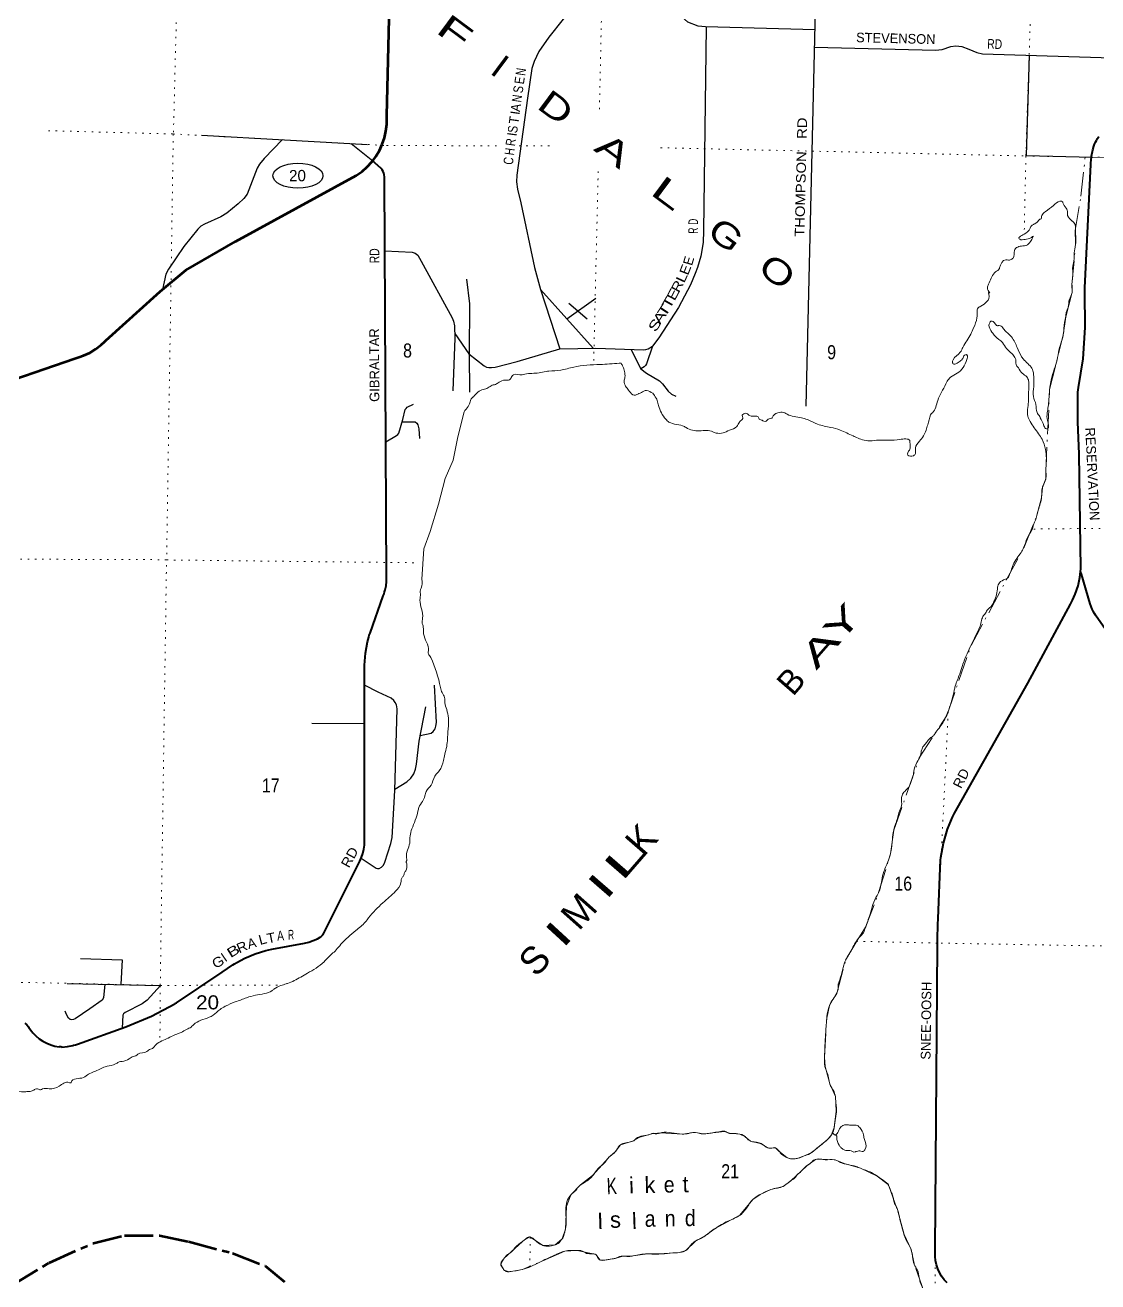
# Model space of a CAD drawing. Header units: feet. Extents: x -493433 to -244333, y 184684 to 373072.
# Drawn here: x -391363 to -377997, y 340089 to 355747 of the extents above; entities that cross this region are included whole.
import ezdxf
from ezdxf.enums import TextEntityAlignment as Align

# ---------------------------------------------------------------- set-up
doc = ezdxf.new("R2010")
doc.units = ezdxf.units.FT
doc.header["$LTSCALE"] = 60
for name, pattern in [('DOT_DASHED', [7.7, 5, -1.2, 0.3, -1.2]), ('DOTTED', [1.5, 0.3, -1.2]), ('LONG_DASH_SHORT_DASH', [9.9, 6, -1.2, 1.5, -1.2])]:
    doc.linetypes.add(name, pattern=pattern)
for name, color, linetype, lineweight in [('11', 7, 'LONG_DASH_SHORT_DASH', 60), ('17', 7, 'Continuous', 25), ('23', 7, 'Continuous', 70), ('26', 7, 'Continuous', 40), ('27', 7, 'Continuous', 13), ('29', 7, 'Continuous', 25), ('30', 7, 'Continuous', 13), ('39', 7, 'Continuous', 13), ('41', 7, 'Continuous', 13), ('44', 7, 'DOT_DASHED', 13), ('7', 7, 'DOTTED', 13)]:
    doc.layers.add(name, color=color, linetype=linetype, lineweight=lineweight)
doc.layers.add('42', color=7, linetype='Continuous')

msp = doc.modelspace()

# ---------------------------------------------------------------- linework, layer by layer
at = {"layer": '11'}
msp.add_lwpolyline([(-391518.18, 340051.89), (-391062.98, 340327.45), (-390511.72, 340572.89), (-390125.9, 340666.28), (-389690.51, 340664.76), (-389327.39, 340589.64), (-388778.07, 340445.39), (-388372.74, 340286.98), (-388129.99, 340088.07)], dxfattribs=at)
at = {"layer": '17'}
msp.add_ellipse((-387963.94, 353871.03), major_axis=(311.91, 0.65), ratio=0.500121, dxfattribs=at)
at = {"layer": '23'}
for points in [[(-387032.79, 354057.33), (-386992.34, 354111.93), (-386949.06, 354185.29), (-386913.7, 354262.77), (-386886.62, 354343.53), (-386868.13, 354426.67), (-386858.44, 354511.29), (-386857.88, 354571.45), (-386857.65, 354596.44), (-386857.05, 354621.45), (-386795.26, 357202.74)], [(-391881.87, 351203.94), (-390743.54, 351592.23), (-390720.01, 351600.26), (-390693.54, 351609.47), (-390637.15, 351629.1), (-390559.17, 351665.79), (-390485.45, 351710.43), (-390416.79, 351762.53), (-390406.56, 351771.69), (-390380.8, 351794.76), (-390356.56, 351816.79), (-389681.72, 352430.21), (-389360.7, 352694.68), (-388744.12, 353052.82), (-387237.54, 353875.27), (-387212.59, 353888.89), (-387187.54, 353907.33), (-387164.45, 353924.33), (-387100.62, 353980.73), (-387043.04, 354043.49), (-387032.79, 354057.33)]]:
    msp.add_lwpolyline(points, dxfattribs=at)
at = {"layer": '26'}
for p, q in [((-379955.63, 345344.34), (-379955.18, 345376.05)), ((-389498.04, 343555.8), (-389477.2, 343566.92))]:
    msp.add_line(p, q, dxfattribs=at)
for points in [[(-378211.58, 348940.31), (-378207.64, 348974.44), (-378207.43, 348977.94), (-378229.39, 350400.67), (-378247.15, 350804.97), (-378245.84, 351116.71), (-378245.73, 351141.72), (-378246.13, 351166.71), (-378246.22, 351172.33), (-378243.5, 351202.83), (-378237.61, 351232.88), (-378237.34, 351233.95), (-378180.46, 351590.16), (-378154.23, 351980.97), (-378159.62, 352424.5), (-378159.78, 352438.23), (-378158.08, 352474.5), (-378085.81, 354008.86), (-378084.63, 354033.88), (-378082.21, 354058.86), (-378076.9, 354113.58), (-378060.87, 354192.05), (-378045.8, 354240.11), (-378037.94, 354265.16), (-378025, 354290.11), (-378014.61, 354310.13), (-378001.12, 354335.01), (-377983.88, 354360.13)], [(-387651.34, 344416.44), (-387194.25, 345331.16), (-387171.87, 345378.56), (-387154.57, 345428.04), (-387142.53, 345479.06), (-387135.9, 345531.05), (-387134.73, 345583.46), (-387135.49, 345599.81), (-387134.96, 347773.86), (-387123.73, 347920.47), (-387097.24, 348065.1), (-387081.75, 348122.44), (-387075, 348147.41), (-387066.05, 348172.44), (-386900.55, 348635.48), (-386891.63, 348660.42), (-386883.93, 348685.48), (-386876.04, 348711.13), (-386865.84, 348763.12), (-386861.13, 348815.89), (-386861.31, 348857.36), (-386884.42, 353831.41), (-386884.54, 353856.42), (-386889.24, 353881.41), (-386895.12, 353901.72), (-386903.89, 353923.29), (-386914.88, 353943.83), (-386927.68, 353962.75), (-387005.77, 354033.02), (-387032.79, 354057.33)], [(-379954.4, 345376.68), (-379921.19, 345554.9), (-379869.53, 345728.69), (-379807.01, 345879.22), (-379796.1, 345904.22), (-379781.44, 345929.22), (-378870.66, 347550.3), (-378337.67, 348531.86), (-378324.13, 348556.81), (-378312.67, 348581.86), (-378278.7, 348656.1), (-378243.93, 348759.53), (-378220.15, 348866.04), (-378211.58, 348940.31)], [(-367418.94, 336947.23), (-368602.48, 339324.55), (-368659.46, 339432.51), (-368672.69, 339457.59), (-368688.96, 339482.51), (-368724.52, 339536.99), (-368831.17, 339674.65), (-368927.68, 339775.41), (-368958.22, 339807.29), (-368976.63, 339825.33), (-368986, 339834.51), (-376567.97, 346377.45), (-376592.69, 346398.77), (-376617.97, 346421.48), (-376643.63, 346444.94), (-376685.6, 346492.27), (-376768.89, 346593.89), (-378024.94, 348395.76), (-378039.35, 348416.43), (-378054.67, 348445.76), (-378067.8, 348470.88), (-378094.32, 348535.95), (-378202.15, 348907.8), (-378211.58, 348940.31)], [(-380024.82, 340444.04), (-380024.27, 340469.05), (-380024.09, 340494.04), (-379996.98, 344283.53), (-379996.8, 344308.53), (-379995.06, 344333.53), (-379989.08, 344564.85), (-379988.43, 344589.85), (-379986.07, 344614.85), (-379956.3, 345348.48)], [(-389479.22, 343566.65), (-388908.12, 343947.75), (-388775.07, 344038.63), (-388754.63, 344052.59), (-388725.07, 344068.79), (-388627.06, 344122.48), (-388497.67, 344176.64), (-388363.34, 344216.97), (-388290.94, 344232.53), (-387883.78, 344309.2), (-387827.72, 344321.73), (-387773.27, 344340.06), (-387721.04, 344363.97), (-387689.17, 344382.01)], [(-387689.15, 344381.99), (-387680.71, 344386.96), (-387672.83, 344392.78), (-387665.6, 344399.4), (-387659.11, 344406.73), (-387653.42, 344414.71), (-387650.85, 344418.98)], [(-390903.96, 343014.81), (-390836.96, 343020.84), (-390770.96, 343033.84), (-390760.28, 343037.05), (-390735.28, 343043.62), (-390710.28, 343052.01), (-390107.81, 343266.79), (-389788.92, 343398.09), (-389499.15, 343554.69)], [(-391367.65, 343311.83), (-391343.69, 343289.71), (-391322.18, 343265.2), (-391317.52, 343258.61), (-391308.56, 343245.63), (-391279.67, 343208.61), (-391265.97, 343191.05), (-391228.47, 343152.19), (-391187.13, 343117.46), (-391142.38, 343087.24), (-391094.71, 343061.87), (-391044.66, 343041.62), (-390992.76, 343026.71), (-390939.59, 343017.31), (-390938.59, 343017.19)], [(-390903.97, 343014.9), (-390918.8, 343015.13), (-390938.58, 343017.26)], [(-379876.41, 340076.26), (-379899.58, 340101.85), (-379912.35, 340115.95), (-379943.46, 340158.52), (-379969.95, 340204.12), (-379991.53, 340252.23), (-380007.96, 340302.34), (-380019.07, 340353.89), (-380024.72, 340406.31), (-380024.82, 340444.04)]]:
    msp.add_lwpolyline(points, dxfattribs=at)
at = {"layer": '29'}
for p, q in [((-381632.09, 350998.15), (-381514.89, 355934.7)), ((-389166.88, 354377.65), (-387095.98, 354260.65)), ((-387299.79, 354272.16), (-387032.79, 354057.33)), ((-384941.01, 352452.05), (-384287.35, 351723.58)), ((-384615.68, 352089.49), (-384252.92, 352345.05)), ((-384587.05, 352281.33), (-384360.59, 352086.08)), ((-383817.24, 351708.04), (-383689.92, 351464.37)), ((-387135.14, 347041.99), (-387792.71, 347046.34))]:
    msp.add_line(p, q, dxfattribs=at)
for points in [[(-384167.48, 356242.35), (-384318.54, 356159.47), (-384401.37, 356110.73), (-384459.85, 356052.23), (-384657.31, 355823.41), (-384839.05, 355596.02), (-384961.73, 355418.48), (-385020.15, 355294.31), (-385049.44, 355208.86), (-385103.18, 354838.04), (-385234.61, 353878), (-385239.48, 353795.12), (-385229.74, 353702.5), (-385187.66, 353532.28), (-385014.78, 352725.54), (-384941.01, 352452.05), (-384700.39, 351713.18)], [(-381520.71, 355689.43), (-382885.34, 355724.31), (-382978.54, 355735.35), (-383106.24, 355782.88), (-383261.08, 355922.49), (-383407.34, 356037.6), (-383632.09, 356158.73), (-383709.45, 356183.85), (-383782.54, 356203.35), (-384167.48, 356242.35)], [(-382879.16, 355724.15), (-382910.33, 353185.75), (-382914.43, 353037.72), (-382944.27, 352869.43), (-382985.86, 352727.5), (-383015.09, 352651.94), (-383073.57, 352513.01), (-383221.87, 352228.38), (-383468.95, 351849.65), (-383547.52, 351746.76)], [(-381525.86, 355472.52), (-380021.12, 355435.04), (-379935.56, 355445.28), (-379828.36, 355481.84), (-379767.9, 355488.31), (-379691.93, 355479.4), (-379603.15, 355448.92), (-379506.76, 355406.28), (-379434.74, 355389.38), (-377686.14, 355336.93), (-377655.14, 355345.34), (-377640.52, 355359.96), (-377586.92, 355426.28)], [(-378852.61, 355372.15), (-378890.35, 354122.95), (-378063.92, 354103.2)], [(-388156.09, 354320.54), (-388384.81, 354087.58), (-388441.82, 354015.98), (-388470.08, 353963.27), (-388598.01, 353641.49), (-388638.19, 353585.47), (-388708.84, 353519.65), (-388850.15, 353405.1), (-388926.03, 353360.74), (-389127.9, 353268.6), (-389174.42, 353241.11), (-389210.73, 353205.22), (-389386.9, 352988.22), (-389578.62, 352705.54), (-389609.11, 352645.14), (-389653.32, 352453.61)], [(-386880.26, 352935.79), (-386540.86, 352918.21), (-386505.14, 352905.41), (-386471.03, 352881.04), (-386427.86, 352807.54), (-386041.3, 352099.03), (-386025.18, 352059.61), (-386013, 351998.68), (-386009.63, 351845.36), (-386035.75, 351191.16)], [(-385820.17, 351172.86), (-385825.53, 351650.95), (-385820.17, 352273.43), (-385860.93, 352581.51)], [(-386010.54, 351905.63), (-385833.59, 351651.11), (-385645.11, 351501.44), (-385615.88, 351486.81), (-385584.46, 351481.53), (-385552.53, 351479.5), (-385506.24, 351484.37), (-385231.99, 351554.93), (-384700.39, 351713.18), (-384254.25, 351722.49), (-383655.28, 351702.68), (-383627.83, 351707.41), (-383601.03, 351715.93), (-383547.52, 351746.76)], [(-383547.52, 351746.76), (-383622.21, 351525.3), (-383632.7, 351506.31), (-383649.76, 351491.68), (-383689.92, 351464.37)], [(-383689.92, 351464.37), (-383621.46, 351411.57), (-383460.55, 351317.27), (-383420.74, 351277.19), (-383349.98, 351184.56), (-383308.67, 351150.44), (-383254.26, 351122.42)], [(-386869.2, 350556.27), (-386734.16, 350633.7), (-386719.54, 350648.33), (-386707.34, 350662.11), (-386655.76, 350833.81), (-386629.27, 350957.81), (-386617.21, 350972.51), (-386602.6, 350987.14), (-386525.11, 351026.05)], [(-386661.74, 350805.8), (-386504.98, 350802.73), (-386483.22, 350789.7), (-386471.03, 350767.76), (-386458.15, 350715.45), (-386448.22, 350596.76)], [(-387175.99, 345366.78), (-386988.32, 345243.1), (-386972.93, 345237.17), (-386953.44, 345239.6), (-386921.77, 345256.67), (-386897.4, 345281.04), (-386881.99, 345319.34), (-386804.82, 345551.6), (-386791.6, 345626.85), (-386756.64, 346212.6), (-386727.93, 347228.25), (-386734.17, 347277.32), (-386751.23, 347306.57), (-386770.72, 347333.38), (-386804.21, 347360.29), (-386964.26, 347435.74), (-387135.02, 347521.49)], [(-386441.2, 346894.5), (-386305.69, 346924.72), (-386278.59, 346945.82), (-386254.22, 346979.95), (-386244.48, 347011.64), (-386238.64, 347059.97), (-386262.41, 347524.37)], [(-386756.27, 346225.58), (-386605.38, 346318.07), (-386556.32, 346363.27), (-386519.78, 346416.89), (-386500.29, 346477.83), (-386486.31, 346538.66), (-386454.82, 346825.23), (-386370.26, 347255.36)], [(-390671.56, 344116.52), (-390153.41, 344099.82), (-390171.43, 343793.29)], [(-390368.2, 343797.43), (-390387.93, 343626.94), (-390404.34, 343597.72), (-390555.92, 343489.66), (-390740.55, 343366.16), (-390762.48, 343356.41), (-390782.45, 343351.52), (-390803.89, 343356.41), (-390820.95, 343373.47), (-390849.82, 343419.12), (-390865.18, 343461.6)], [(-390838, 343807.33), (-389678.65, 343782.91), (-389844, 343597.72), (-389907.03, 343551.21), (-390118.89, 343442.91), (-390138.79, 343427.1), (-390147.72, 343411.34), (-390154.11, 343250.29)]]:
    msp.add_lwpolyline(points, dxfattribs=at)
at = {"layer": '39'}
for p, q in [((-383542.46, 351163.36), (-383520.79, 351131.8)), ((-380083.6, 350892.89), (-380074.76, 350904.9)), ((-380170.65, 346764.04), (-380130.71, 346809.55)), ((-381234.72, 343726.88), (-381231.09, 343799.3))]:
    msp.add_line(p, q, dxfattribs=at)
msp.add_lwpolyline([(-386420.74, 348844.42), (-386393.89, 349223.53), (-386316.62, 349439.03), (-386210.88, 349780.15), (-386129.66, 350096.51), (-386030.04, 350325.57), (-385971.1, 350617.16), (-385893.1, 350928.39)], dxfattribs=at)
for points in [[(-379469.49, 352237.63), (-379455.99, 352246.03), (-379379.57, 352302.17), (-379356.48, 352396.33), (-379357.86, 352416.56), (-379351.82, 352416.37), (-379343.94, 352410.06), (-379363.17, 352440.95), (-379367.41, 352499.63), (-379352.1, 352537.51), (-379317.53, 352611.11), (-379271.23, 352672.23), (-379225.69, 352709.16), (-379221.22, 352723.14), (-379143.42, 352823.65), (-379109.27, 352818.54), (-379068.5, 352831.38), (-379051.94, 352845), (-379036.9, 352939.4), (-379021.98, 352965.17), (-378964.64, 352991.63), (-378895.7, 353001.57), (-378883.49, 353005.23), (-378864.96, 353016.75), (-378805.62, 353107.75), (-378801.28, 353117.71), (-378809.54, 353111.91), (-378866.93, 353083.43), (-378939.9, 353073.62), (-378970.02, 353078.61), (-378983.7, 353093.17), (-378975.19, 353107.03), (-378915.6, 353141.49), (-378840.56, 353217.87), (-378817.2, 353255.48), (-378800.82, 353263.04), (-378794.64, 353266.89), (-378751.48, 353291.77), (-378718.04, 353329.08), (-378703.74, 353334.68), (-378698.95, 353358.75), (-378694.42, 353374.76), (-378652.59, 353421.9), (-378549.21, 353501.41), (-378468.88, 353553.39), (-378436.8, 353546.33), (-378433.15, 353534.09), (-378390.84, 353466.15), (-378374.38, 353411.12), (-378373.49, 353374.75), (-378315.05, 353306.3), (-378309.19, 353300.05), (-378297.4, 353289.59), (-378277.2, 353159.76), (-378270.7, 353109.07), (-378290.92, 352911.88), (-378296.12, 352809.09), (-378310.97, 352720.73), (-378308.94, 352656.07), (-378319.18, 352521.14), (-378315.69, 352438.25), (-378342.69, 352348.26), (-378355.67, 352320.41), (-378361.44, 352264.06), (-378395.75, 352133.93), (-378396.18, 352119.81), (-378412.68, 352043.62), (-378427.5, 351890.67), (-378443.48, 351830.61), (-378481.95, 351696.56), (-378503.78, 351578.14), (-378539.66, 351462.19)], [(-380074.76, 350904.9), (-380058.2, 350918.5), (-379992.95, 351069.88), (-379891.69, 351276.63), (-379874.43, 351312.42), (-379832.61, 351359.56), (-379750.32, 351409.46), (-379675.49, 351479.77), (-379627.95, 351581.23), (-379621.03, 351609.28), (-379630.23, 351637.83), (-379638.18, 351642.12), (-379671.31, 351614.89), (-379680.06, 351592.97), (-379711.3, 351561.65), (-379766.88, 351527.06), (-379791.2, 351523.79), (-379804.93, 351536.33), (-379808.72, 351544.53), (-379801.62, 351578.62), (-379711.91, 351672.7), (-379677.77, 351732.18), (-379579.77, 351898.67), (-379545.14, 351974.3), (-379502.89, 352100.15), (-379500.37, 352181.62)], [(-379500.37, 352181.62), (-379500.76, 352198.43), (-379487.47, 352225.39), (-379469.49, 352237.63)], [(-378539.66, 351462.19), (-378580.2, 351326.19), (-378595.11, 351235.82), (-378605.97, 351080.72), (-378627.22, 350915.85), (-378626.12, 350820.94), (-378625.27, 350717.96), (-378637.43, 350716.32), (-378668.51, 350755.66), (-378713.84, 350856), (-378721.47, 350870.37), (-378754.19, 350921.87), (-378769.28, 351021.26), (-378800.51, 351121.16), (-378796.69, 351244.19), (-378797.94, 351399.66), (-378810.37, 351454.56), (-378913.68, 351572.87), (-378946.65, 351616.31), (-379001.63, 351731.09), (-379031.84, 351798.66), (-379074.27, 351862.57), (-379111.39, 351902.1), (-379154.57, 351941.81), (-379189.5, 351987.32), (-379237.45, 352002.97), (-379245.58, 352001.2), (-379269.34, 352016.08), (-379302.5, 352053.46), (-379328.52, 352060.34), (-379338.98, 352048.55), (-379354.28, 352010.69), (-379316.63, 351922.69), (-379277.87, 351871.01), (-379185.46, 351791.38), (-379135.28, 351717.13), (-379068.6, 351654.47), (-379031.78, 351604.85), (-379018.73, 351570.13), (-379010.64, 351505.28), (-379000.87, 351494.87), (-378952.65, 351422.7), (-378895.54, 351376.5), (-378874.04, 351353.61), (-378857.46, 351302.62), (-378858.5, 351203.74), (-378866.63, 351006.16), (-378875.56, 350913.57), (-378857.63, 350840.34), (-378840.49, 350807.5), (-378736.16, 350656.85), (-378691.9, 350586.82), (-378651.41, 350460.39), (-378638.64, 350350.98), (-378644.53, 350226.01), (-378645.04, 350209.87), (-378644.49, 350096.8), (-378681.52, 350009.15), (-378693.16, 349959.05), (-378700.57, 349850.27), (-378746.08, 349684.15), (-378760.11, 349622.02), (-378808.71, 349486.27), (-378813.38, 349466.24)], [(-385901.42, 350894.37), (-385893.1, 350928.39), (-385869.86, 350961.97), (-385825.4, 351029.21), (-385809.66, 351081.21), (-385780.37, 351114.6), (-385774.2, 351118.45), (-385759.53, 351136.16), (-385638.06, 351213.08), (-385611.59, 351220.33), (-385556.03, 351254.92), (-385503.04, 351271.42), (-385457.8, 351298.27), (-385384.34, 351324.22), (-385327.7, 351328.49), (-385298.15, 351369.96), (-385279.38, 351389.56), (-385170.37, 351390.17), (-385135.78, 351399.18), (-384959.72, 351413.83), (-384872.34, 351433.28), (-384837.93, 351436.24), (-384690.23, 351447.75), (-384527.54, 351487.04), (-384199.57, 351519.13), (-383960.94, 351533.83), (-383936.68, 351535.09)], [(-383936.68, 351535.09), (-383913.79, 351491.97), (-383895.43, 351432.85), (-383889.55, 351362.02), (-383899.24, 351309.84), (-383880.94, 351248.7), (-383844.07, 351201.11), (-383789.35, 351142.86), (-383759.23, 351137.88), (-383720.35, 351154.83), (-383714.24, 351156.66), (-383654.76, 351187.08), (-383620.17, 351196.09), (-383542.46, 351163.36), (-383538.15, 351162.21)], [(-383520.79, 351131.8), (-383486.86, 351068.75), (-383470.58, 351007.69), (-383380.98, 350837.32), (-383341.71, 350801.76), (-383147.67, 350745.19), (-383127.89, 350732.45), (-382959.57, 350692.84), (-382794.46, 350679.57), (-382778.58, 350671), (-382752.55, 350664.13), (-382667.75, 350665.5), (-382587.98, 350699.32), (-382495.74, 350744.88), (-382463.68, 350802.41), (-382430.42, 350833.66), (-382419.65, 350855.53), (-382430.88, 350884.14), (-382422.51, 350893.98), (-382369.58, 350908.46), (-382338.06, 350883.25), (-382247.51, 350874.33), (-382231.63, 350865.76), (-382208.43, 350832.73), (-382186.43, 350825.99), (-382180.45, 350823.78), (-382158.65, 350810.99), (-382130.29, 350814.13), (-382093.05, 350843.23), (-382060.54, 350850.29), (-382041.52, 350877.95), (-381963.46, 350921.93), (-381929.05, 350924.88), (-381869.32, 350898.78), (-381691.04, 350854.81), (-381615.03, 350832.24), (-381489.62, 350775.81), (-381325.4, 350734.3), (-381207.3, 350702.32), (-381046.08, 350628.61), (-381020.19, 350617.71), (-380948.46, 350587.19), (-380864.27, 350568.39), (-380753.06, 350574.98), (-380464.15, 350584.06), (-380389.23, 350591.8), (-380339.38, 350572.06), (-380337.98, 350551.83), (-380345.08, 350453.14), (-380366.3, 350419.49), (-380363.14, 350391.12), (-380294.77, 350382.92), (-380269.7, 350410.39), (-380268.76, 350440.64), (-380268.39, 350452.74), (-380269.6, 350479.02), (-380218.57, 350562.2), (-380137.64, 350698.94), (-380117.37, 350766.94), (-380083.6, 350892.89)], [(-378815.52, 349462.26), (-378879.45, 349353.25), (-378921.43, 349235.47), (-378953.5, 349177.93), (-379053.14, 349023.61), (-379068.62, 348979.69), (-379108.16, 348875.96), (-379116.66, 348862.1), (-379149.55, 348842.95), (-379223.58, 348798.86), (-379245.49, 348743.01), (-379258.38, 348652.58), (-379291.31, 348566.82), (-379317.13, 348515.14), (-379375.46, 348456.42), (-379405.19, 348408.91), (-379411.42, 348403.05), (-379441.34, 348349.49), (-379459.78, 348275.38), (-379520.54, 348138), (-379624.32, 347915.18), (-379685.4, 347767.72), (-379716.81, 347665.76), (-379774.04, 347512.13), (-379785.75, 347460.01), (-379853.79, 347217.89), (-379925.26, 347060.66), (-380028.55, 346918.57), (-380053.75, 346887.07), (-380086.76, 346863.88), (-380130.71, 346809.55)], [(-386608.15, 345303.33), (-386615.56, 345312.98), (-386608.7, 345339.01), (-386611.55, 345377.45), (-386571.73, 345555.86), (-386566.97, 345644.53), (-386544.06, 345732.62), (-386468.66, 345952.3), (-386457.08, 346000.38), (-386410.36, 346075.63), (-386384.04, 346143.44), (-386366.16, 346199.4), (-386305.26, 346276.2), (-386259.36, 346389.82), (-386242.48, 346413.51), (-386202.8, 346456.68), (-386150.43, 346584.23), (-386133.88, 346662.44), (-386110.72, 346758.6), (-386094.6, 346953.9), (-386088.95, 347006.21), (-386110.63, 347218.85), (-386134.24, 347304.38), (-386136.27, 347369.04), (-386166.67, 347430.55), (-386186.85, 347495.78), (-386308.59, 347867), (-386323.91, 347893.72), (-386337.47, 347912.32), (-386338.31, 347950.7), (-386398.36, 348162.53), (-386401.86, 348245.4), (-386406.97, 348275.84), (-386414.55, 348292.23), (-386410.47, 348358.72), (-386443.88, 348583.84), (-386437.42, 348662.36), (-386440.39, 348696.77), (-386427.18, 348732.7), (-386420.74, 348844.42)], [(-380170.65, 346764.04), (-380192.13, 346719.84), (-380206.36, 346651.66), (-380251.63, 346558.21), (-380291.35, 346448.43), (-380301.54, 346380.12), (-380314.64, 346348.23), (-380351.85, 346254.52), (-380404.01, 346199.64), (-380435.81, 346150.18), (-380441.14, 346043.36), (-380446.42, 346003.16), (-380465.69, 345967.42), (-380504.27, 345829.35), (-380510.82, 345813.41), (-380549.71, 345665.26), (-380557.58, 345606.96), (-380574.6, 345448.03), (-380606.14, 345342.04), (-380662.99, 345200.51), (-380690.62, 345090.34), (-380729.7, 344936.15), (-380748.84, 344904.45), (-380834.85, 344668.96), (-380896.86, 344491.26), (-380929.22, 344423.64), (-380947.99, 344404.05), (-381049.39, 344257.86), (-381085.92, 344186.34), (-381098.57, 344168.57), (-381152.16, 344067.3), (-381186.34, 343941.21), (-381231.09, 343799.3)], [(-390263.77, 342791.28), (-390226.85, 342810.3), (-390189.94, 342829.33), (-390155.47, 342834.31), (-390067.65, 342867.88), (-390016.31, 342896.55), (-389985.81, 342903.66), (-389958.92, 342925.03), (-389844.82, 342959.8), (-389826.18, 342975.36), (-389775.02, 342997.97), (-389745.8, 343029.35), (-389681.63, 343080.51), (-389599.84, 343115.61), (-389523.93, 343155.62), (-389419.73, 343196.75), (-389351.95, 343234.99), (-389337.59, 343242.62), (-389306.9, 343255.79), (-389263.31, 343294.79), (-389070.79, 343385.64), (-389021.59, 343410.33), (-388934.6, 343482.29), (-388868.77, 343522.61), (-388748, 343577.35), (-388670.51, 343603.18), (-388603.1, 343629.33), (-388381.52, 343680.91), (-388289.66, 343714.36), (-388264.77, 343735.78), (-388176.64, 343779.44), (-388109.36, 343801.55), (-388093.04, 343807.09), (-388009.18, 343842.81), (-387846.91, 343934.61), (-387638.71, 344075.42), (-387592.8, 344124.44), (-387488.81, 344224.13), (-387428.08, 344294.89), (-387243.15, 344466.72), (-387124.86, 344572.01), (-387082.85, 344625.19), (-386905.54, 344811.38), (-386747.69, 344955.8), (-386681.88, 345060.72), (-386661.43, 345134.77), (-386646.88, 345148.44), (-386637.63, 345186.51), (-386614.39, 345220.08), (-386606.08, 345299.25), (-386605.94, 345297.02)], [(-381234.72, 343726.88), (-381257.33, 343668.92), (-381310.17, 343591.85), (-381353.49, 343496.32), (-381375.82, 343361.78), (-381389.62, 343176.51), (-381402.64, 342886.24), (-381387.09, 342736.38), (-381368.3, 342691.38), (-381328.8, 342532.69), (-381294.2, 342477.1), (-381266.51, 342393.46), (-381259.42, 342296.35), (-381257.78, 342284.19), (-381272.45, 342070.68), (-381304.74, 341940.49), (-381396.83, 341834.38), (-381531.38, 341725.58), (-381601.49, 341677.32), (-381676.97, 341651.44), (-381719.94, 341632.6), (-381817.15, 341621.53), (-381881.11, 341641.71), (-381954.03, 341698.51), (-382000.86, 341750.45), (-382024.75, 341761.28), (-382061.22, 341756.38), (-382069.35, 341754.61), (-382091.59, 341753.3), (-382168.98, 341796.1), (-382218.64, 341821.88), (-382280.9, 341831.92), (-382318.96, 341841.19), (-382352.67, 341860.42), (-382391.88, 341897.98), (-382483.56, 341935.18), (-382568.26, 341937.85), (-382600.38, 341942.9), (-382630.14, 341959.98), (-382698.69, 341962.13), (-382783.87, 341948.66), (-382915.56, 341932.62), (-383009.88, 341949.72), (-383074.66, 341943.68), (-383092.98, 341938.2), (-383177.99, 341930.78), (-383308.73, 341944.99), (-383431.73, 341948.86), (-383512.94, 341933.24), (-383536.94, 341940.05), (-383569.58, 341928.96), (-383750.91, 341874.11), (-383769.67, 341854.51), (-383818.75, 341833.85), (-383959.56, 341783.78), (-383984.93, 341746.23), (-384024.93, 341692.98), (-384074.5, 341656.19), (-384128.98, 341591.3), (-384135.35, 341581.4), (-384205.9, 341519.02), (-384271.02, 341436.29), (-384374.95, 341338.63), (-384453.19, 341288.61), (-384503.51, 341227.61), (-384559.57, 341176.9), (-384593.27, 341131.53), (-384625.46, 340938.76), (-384629.17, 340753.17), (-384652.09, 340665.07), (-384671.54, 340623.29), (-384688.17, 340607.67), (-384692.45, 340599.74), (-384736.04, 340560.74), (-384780.95, 340543.98), (-384876.09, 340534.86), (-384922.16, 340546.4), (-385005.16, 340603.51), (-385070.39, 340647.95), (-385115.25, 340633.21), (-385140.13, 340611.79), (-385239.4, 340534.17), (-385322.86, 340445.95), (-385359.9, 340422.89), (-385389.18, 340389.5), (-385436.03, 340310.24), (-385434.52, 340294.04), (-385430.67, 340287.86), (-385390.01, 340232.08), (-385342.11, 340214.43), (-385323.91, 340215.87), (-385169.73, 340241.31), (-384957.05, 340331.51), (-384766.61, 340420.39)], [(-395232.08, 339210.82), (-395197.69, 339213.77), (-395145.29, 339276.73), (-395134.21, 339308.68), (-395129.89, 339383.23), (-395108.42, 339424.94), (-395061.83, 339496.15), (-395051.28, 339576.56), (-395034.44, 339664.85), (-395034.77, 339719.36), (-395037.94, 339747.71), (-395091.66, 339838.21), (-395106.79, 339870.98), (-395174.35, 339905.4), (-395186.01, 339919.89), (-395183.38, 339939.99), (-395207.04, 340023.5), (-395195.47, 340071.57), (-395183.52, 340131.76), (-395185.06, 340212.55), (-395179.54, 340260.81), (-395148.39, 340354.72), (-395099.5, 340500.53), (-395048.34, 340654.35), (-394985.79, 340850.21), (-394934.82, 340997.98), (-394909.22, 341108.2), (-394908.75, 341188.93), (-394893.09, 341238.9), (-394867.45, 341284.52), (-394872.33, 341323.02), (-394870.06, 341331.03), (-394849.49, 341409.1), (-394817.07, 341478.74), (-394780.62, 341548.24), (-394711.59, 341626.83), (-394581.36, 341792.3), (-394472.35, 341924.13), (-394323.48, 342105.16), (-394181.2, 342268.24), (-393993.15, 342429.14), (-393909.12, 342510.38), (-393829.04, 342643.03), (-393748.85, 342757.31), (-393745.28, 342775.69), (-393727.03, 342797.83), (-393719.85, 342827.24), (-393712.73, 342871.36), (-393690.72, 342875.15), (-393652.45, 342921.82), (-393619.51, 342942.99), (-393492.14, 343015.7), (-393414.58, 343043.55), (-393338.79, 343079.53), (-393208.88, 343103.71), (-393170.01, 343120.65), (-392981.95, 343197.52), (-392835.41, 343237.33), (-392745.49, 343208.27), (-392705.54, 343194.9), (-392643.03, 343192.95), (-392549.63, 343145.6), (-392535.64, 343141.13), (-392490.08, 343113.45), (-392390.29, 343011.42), (-392337.53, 342955.26), (-392262.52, 342900.42), (-392235.48, 342861.22), (-392193.86, 342771.1), (-392133.65, 342694.52), (-392106.6, 342655.33), (-392019.94, 342586), (-392008.27, 342571.49), (-391892.02, 342545.64), (-391778.14, 342507.75), (-391709.84, 342497.54), (-391697.74, 342497.16), (-391534.61, 342485.98), (-391500.64, 342474.83), (-391380.16, 342454.89), (-391329.5, 342461.38), (-391274.81, 342467.74), (-391237.84, 342488.79), (-391207.47, 342491.86), (-391171.42, 342482.66), (-391144.84, 342493.93), (-391062.04, 342495.37), (-390940, 342525.86), (-390809.47, 342570.21), (-390793.4, 342567.69), (-390791.19, 342573.67), (-390635.9, 342635.41), (-390572.03, 342677.82), (-390502.48, 342707.93), (-390365.39, 342768.22), (-390263.77, 342791.28)], [(-381302.53, 341946.48), (-381269, 341921.2), (-381256.72, 341926.87), (-381222.78, 341980.3), (-381180.77, 342033.48), (-381146.05, 342046.52), (-381089.65, 342042.73), (-380985.06, 342031.36), (-380963.5, 342010.5), (-380915.97, 341916.15), (-380909.15, 341875.56), (-380890.48, 341826.53), (-380897.14, 341741.96), (-380922.21, 341714.49), (-380976.52, 341720.24), (-381002.98, 341713), (-381013.12, 341711.29), (-381021.31, 341707.51), (-381087.35, 341725.74), (-381127.74, 341724.99), (-381167.7, 341738.36), (-381199.21, 341763.57), (-381220.57, 341790.49), (-381249.84, 341888.3), (-381251.36, 341904.5), (-381264.91, 341923.08)], [(-384766.61, 340420.39), (-384707.27, 340446.79), (-384566.96, 340480.73), (-384542.83, 340477.96), (-384484.23, 340480.15), (-384399.98, 340463.37), (-384382.21, 340450.7), (-384247.8, 340424.27), (-384234.19, 340407.7), (-384230.47, 340397.48), (-384215.15, 340370.77), (-384191.33, 340357.9), (-384086.04, 340368.73), (-384013.02, 340380.56), (-383937.49, 340408.46), (-383840.7, 340405.41), (-383786.01, 340411.77), (-383613.63, 340438.64), (-383535.06, 340434.16), (-383256.01, 340451.63), (-383164.84, 340462.89), (-383107.19, 340499.42), (-383036.08, 340579.95), (-382992.88, 340606.85), (-382984.69, 340610.63), (-382921.18, 340640.93), (-382813.78, 340720.31), (-382745.75, 340766.62), (-382585.61, 340854.43), (-382503.77, 340890.21), (-382385.6, 340991.46), (-382305.36, 341106.01), (-382243.25, 341156.54), (-382132.5, 341213.61), (-382052.81, 341245.42), (-382010.15, 341254.17), (-381932.91, 341271.93), (-381829.79, 341343.37), (-381765.73, 341391.82), (-381725.86, 341441.02), (-381707.34, 341452.56), (-381696.94, 341462.32), (-381632.32, 341528.92), (-381564.15, 341579.25), (-381539.15, 341604.71), (-381451.95, 341618.12), (-381395.69, 341610.29), (-381280.63, 341610.71), (-381204.95, 341578.05), (-381008.78, 341525.44), (-380954.97, 341503.57), (-380819.36, 341450.86), (-380720.35, 341389.2), (-380615.85, 341309.21), (-380604.32, 341290.68), (-380608.47, 341286.78)], [(-380602.78, 341287.24), (-380566.8, 341198.67), (-380546.37, 341141.51), (-380536.15, 341080.62), (-380507.58, 341025.22), (-380476.3, 340927.35), (-380415.11, 340687.24), (-380385.22, 340609.59), (-380324.38, 340488.58), (-380304.95, 340399.16), (-380285.51, 340309.73), (-380245.49, 340233.78), (-380222.08, 340142.21), (-380209.71, 340085.3), (-380162.92, 339966.76), (-380158.12, 339926.24), (-380156.67, 339908.02), (-380121.83, 339729.3), (-380078.08, 339643.14), (-380034.79, 339550.29), (-379977.75, 339363.45), (-379886.53, 339180.93), (-379854.86, 339095.16), (-379838.45, 338973.52), (-379835.79, 338929.04), (-379854.21, 338790.34), (-379876.31, 338532.66), (-379881.66, 338294.65), (-379876.02, 338186.76)]]:
    msp.add_spline(points, degree=3, dxfattribs=at)
at = {"layer": '44'}
for points in [[(-378154.5, 354103.07), (-373632, 354019.37), (-373533.44, 357054.26), (-371720.64, 355906.28)], [(-381515.17, 341614.61), (-381624.01, 341536.32), (-381821.33, 341349.56), (-381918.03, 341278.59), (-382071.02, 341240.06), (-382205.92, 341177.52), (-382294.5, 341116.88), (-382458.01, 340920.89), (-382764.72, 340754.2), (-382884.1, 340665.12), (-383010.94, 340597.14), (-383130.43, 340479.88), (-383208.62, 340455.88), (-383466.84, 340437.23), (-383608.5, 340439.03), (-383821.03, 340407.51), (-383917.06, 340409.48), (-383999.78, 340384.25), (-384124.64, 340363.41), (-384197.86, 340358.74), (-384253.1, 340427.64), (-384307.28, 340440.15), (-384484.28, 340480.15), (-384636.9, 340470.39), (-385164.5, 340243.11), (-385331.99, 340214.96), (-385394.18, 340236.43), (-385435.99, 340310.35), (-385392.59, 340384.97), (-385141.37, 340610.8), (-385076.72, 340650.48), (-385016.9, 340611.56), (-384912.74, 340541.42), (-384757.85, 340550.64), (-384670.44, 340625.03), (-384629.97, 340747.38), (-384617.87, 341028.62), (-384565.14, 341171.24), (-384442.07, 341297.55), (-384293.79, 341412.41), (-384083, 341647.19), (-384011.34, 341710.1), (-383943.57, 341794.64), (-383795.94, 341843.01), (-383702.8, 341889.63), (-383555.91, 341933.59), (-383449.5, 341947.18), (-383168.68, 341930.46), (-383038.23, 341948.82), (-382985.72, 341946.34), (-382938.13, 341933.87), (-382901.8, 341933.89), (-382650.96, 341963.07), (-382585.6, 341940.02), (-382458.01, 341929.88), (-382395.29, 341900.24), (-382323.92, 341843.01), (-382203.35, 341814.74), (-382097.32, 341755.96), (-382015.42, 341759.58), (-381970.54, 341716.59), (-381873.83, 341637.67), (-381826.5, 341622.61), (-381782.86, 341620.65), (-381711.73, 341635.92), (-381562.71, 341701.82), (-381369.34, 341858.89), (-381321.33, 341913.07), (-381281.41, 342010.21), (-381256.99, 342214.22), (-381267.38, 342399.43), (-381337.16, 342558.06), (-381394.35, 342770.24), (-381402.65, 342885.76), (-381374.66, 343374.6), (-381341.55, 343530.91), (-381246.66, 343696.27), (-381141.07, 344095.08), (-380994.93, 344340.72), (-380891.51, 344506.4), (-380728.18, 344942.07), (-380580.32, 345420.08), (-380539.57, 345716), (-380222.85, 346616.32), (-379879.78, 347146.88), (-379575.78, 348019.7), (-378917.04, 349244.72), (-378755.35, 349641.97), (-378699.18, 349857.18), (-378687.9, 349985.11), (-378645.68, 350088.08), (-378645.21, 350189.77), (-378597.63, 351206.54), (-378429.05, 351884.34), (-378397.39, 352112.63), (-378317.93, 352423.76), (-378319.32, 352513.43), (-378274.53, 353029.56), (-378280.62, 353190.29), (-378207.94, 353617.52), (-378154.5, 354103.07)], [(-380164.02, 339972.41), (-380287.37, 340318.3), (-380324.72, 340490.1), (-380412.33, 340678.46), (-380500.54, 341004.79), (-380608.61, 341301.72), (-380745.63, 341406.72), (-380955.15, 341503.64), (-381156.07, 341565.03), (-381272.14, 341608.53), (-381462.18, 341618.84), (-381515.17, 341614.61)]]:
    msp.add_lwpolyline(points, dxfattribs=at)
at = {"layer": '7'}
for p, q in [((-384207.04, 354699.27), (-384102.9, 359596.42)), ((-378807.55, 356747.45), (-378894.67, 354118.47)), ((-389464.55, 356411.02), (-389515.66, 354392.79)), ((-391073.29, 354431.99), (-389504.45, 354390.6)), ((-389516.78, 354391.66), (-389600.52, 349086.59)), ((-389516.78, 354391.66), (-386861.96, 354246.7)), ((-386858.61, 354247.84), (-385439.64, 354243.33)), ((-385208.51, 354242.59), (-384828.09, 354241.38)), ((-383444.93, 354219.81), (-378893.55, 354117.36)), ((-378893.55, 354117.36), (-378914.55, 353142.42)), ((-378895.79, 354117.34), (-373632, 354019.37)), ((-384222.96, 353924.6), (-384279.18, 351513.18)), ((-377518.69, 349481.86), (-378812.91, 349468.43)), ((-389602.76, 349086.58), (-392177.32, 349095.96)), ((-389679.77, 343782.91), (-389601.62, 349083.23)), ((-389599.38, 349083.24), (-386456.75, 349048.21)), ((-380000.36, 344297.92), (-379862.11, 347192.97)), ((-379998.18, 344310.25), (-381001.1, 344331.9)), ((-380027.1, 339530.97), (-379998.17, 344308.01)), ((-374712.44, 344215.81), (-380000.42, 344310.24)), ((-395010.43, 343898.88), (-389678.65, 343782.91)), ((-389678.63, 343779.56), (-389683.93, 343079.15)), ((-389677.53, 343781.8), (-388151.63, 343787.65)), ((-385070.26, 340647.86), (-385074.02, 340278.51))]:
    msp.add_line(p, q, dxfattribs=at)

# ---------------------------------------------------------------- texts
at = {"layer": '17'}
msp.add_text('20', height=141.2, rotation=0.305, dxfattribs=at).set_placement((-388074.17, 353800.88))
at = {"layer": '27'}
for s, rotation, width, p in [('RD', 90.266, 0.8, (-386950.45, 352779.79)), ('RD', 62.812, 1.05, (-379702.24, 346226.38)), ('RD', 61.304, 1.1, (-387328.24, 345236.97)), ('L', 14.773, 1.1, (-388436.38, 344285.66)), ('T', 11.203, 1.05, (-388338.04, 344305.83)), ('A', 4.327, 0.8, (-388220.32, 344338.74)), ('R', 1.668, 0.65, (-388086.33, 344353.1)), ('B', 32.064, 1.4, (-388802.63, 344120.53)), ('R', 23.387, 1.1, (-388696.67, 344180.79)), ('G', 28.973, 1.15, (-388993.69, 343987.08))]:
    msp.add_text(s, height=121, rotation=rotation, dxfattribs=dict(at, width=width)).set_placement(p)
for s, rotation, p in [('GIBRALTAR', 90.266, (-386949.72, 351053.39)), ('RESERVATION', 272.911, (-378154.81, 350731.01)), ('A', 14.268, (-388577.89, 344236.35)), ('I', 34.335, (-388870.23, 344069.89)), ('SNEE-OOSH', 89.193, (-380083.03, 342856.61))]:
    msp.add_text(s, height=121, rotation=rotation, dxfattribs=at).set_placement(p)
at = {"layer": '30'}
msp.add_text('STEVENSON', height=120, rotation=358.573, dxfattribs=at).set_placement((-381010.85, 355534.98))
for s, rotation, width, p in [('RD', 358.282, 0.8, (-379376.58, 355455.01)), ('THOMPSON   RD', 88.64, 1.15, (-381654.66, 353108.45))]:
    msp.add_text(s, height=120, rotation=rotation, dxfattribs=dict(at, width=width)).set_placement(p)
for s, rotation, width, p in [('N', 81.754, 0.8, (-385127.57, 355157.77)), ('S', 81.754, 0.85, (-385159.36, 354938.48)), ('E', 81.754, 0.85, (-385143.1, 355050.7)), ('N', 82.205, 0.8, (-385175.52, 354825.68)), ('A', 82.205, 0.9, (-385191.16, 354711.48)), ('S', 82.205, 0.85, (-385228.14, 354441.41)), ('H', 82.205, 0.75, (-385266.21, 354163.87)), ('R', 82.205, 0.8, (-385253.49, 354280.86)), ('C', 82.205, 0.8, (-385281.15, 354047.79)), ('D', 89.296, 0.65, (-382978.97, 353296.84)), ('R', 88.413, 0.65, (-382980.36, 353185.47)), ('L', 65.172, 1.35, (-383127.82, 352578.91)), ('E', 68.851, 1.15, (-383081.88, 352680.13)), ('R', 62.479, 1.2, (-383183.87, 352466.46)), ('T', 60.479, 1.5, (-383297.7, 352260.52)), ('E', 62.479, 1.3, (-383238.55, 352365.84)), ('T', 56.88, 1.6, (-383351.76, 352161.23)), ('S', 56.88, 1.45, (-383467.35, 351977.84)), ('A', 56.88, 1.45, (-383408.78, 352074.79))]:
    msp.add_text(s, height=120, rotation=rotation, dxfattribs=dict(at, width=width)).set_placement(p, align=Align.CENTER)
for s, rotation, p in [('I', 82.205, (-385199.97, 354647.07)), ('T', 82.205, (-385212.44, 354556.08)), ('I', 82.205, (-385236.63, 354379.34)), ('E', 73.668, (-383039.17, 352794.48))]:
    msp.add_text(s, height=120, rotation=rotation, dxfattribs=at).set_placement(p, align=Align.CENTER)
at = {"layer": '41'}
for s, height, rotation, width, p in [('Y', 302.6, 48.946, 1.7, (-381217.11, 348029.5)), ('A', 302.6, 48.942, 1.8, (-381505.67, 347701.38)), ('L', 340.4, 49.03, 1.95, (-383927.66, 345062.07)), ('I', 340.4, 49.028, 1.65, (-384127.14, 344832.39)), ('I', 340.4, 47.42, 1.75, (-384668.87, 344227.45))]:
    msp.add_text(s, height=height, rotation=rotation, dxfattribs=dict(at, width=width)).set_placement(p)
for s, height, rotation, p in [('B', 302.6, 48.945, (-381796, 347373.99)), ('K', 340.4, 49.028, (-383657.91, 345372.72)), ('M', 340.4, 48.38, (-384463.02, 344451.43)), ('S', 340.4, 47.414, (-384994.42, 343873.21))]:
    msp.add_text(s, height=height, rotation=rotation, dxfattribs=at).set_placement(p)
at = {"layer": '42'}
for s, height, rotation, width, p in [('F', 302.6, 323.399, 1.65, (-386260.63, 355664.74)), ('I', 302.6, 323.398, 1.1, (-385584.11, 355153.29)), ('D', 302.6, 323.398, 1.4, (-385002.61, 354721.4)), ('A', 302.6, 323.398, 1.55, (-384291.04, 354192.9)), ('L', 302.6, 323.397, 1.75, (-383591.63, 353651.05)), ('G', 302.6, 323.397, 1.3, (-382884.83, 353132.1)), ('O', 302.6, 323.397, 1.35, (-382252.33, 352681.71)), ('K', 201.7, 1.939, 0.7, (-384113.21, 341180.48)), ('e', 201.7, 0.961, 0.9, (-383404.34, 341199.93)), ('a', 201.7, 0.961, 0.9, (-383641.93, 340773.84)), ('n', 201.7, 0.961, 0.9, (-383391.81, 340778.03)), ('d', 201.7, 0.961, 0.9, (-383141.7, 340782.23))]:
    msp.add_text(s, height=height, rotation=rotation, dxfattribs=dict(at, width=width)).set_placement(p)
for s, rotation, p in [('i', 1.939, (-383834.62, 341189.92)), ('k', 0.961, (-383644.92, 341195.89)), ('t', 0.961, (-383170.11, 341203.86)), ('I', 1.939, (-384231.23, 340746.64)), ('s', 1.939, (-384072.13, 340760.41)), ('l', 1.939, (-383799.1, 340747.14))]:
    msp.add_text(s, height=201.7, rotation=rotation, dxfattribs=at).set_placement(p)
at = {"layer": '7'}
for s, width, p in [('8', 0.85, (-386653.78, 351606.03)), ('9', 0.85, (-381369.64, 351584.47)), ('17', 0.85, (-388413.38, 346186.18)), ('16', 0.85, (-380532.94, 344963.54)), ('20', 1.1, (-389233.57, 343483.91)), ('21', 0.85, (-382689.5, 341379.83))]:
    msp.add_text(s, height=175, dxfattribs=dict(at, width=width)).set_placement(p)

doc.saveas('drawing.dxf')
